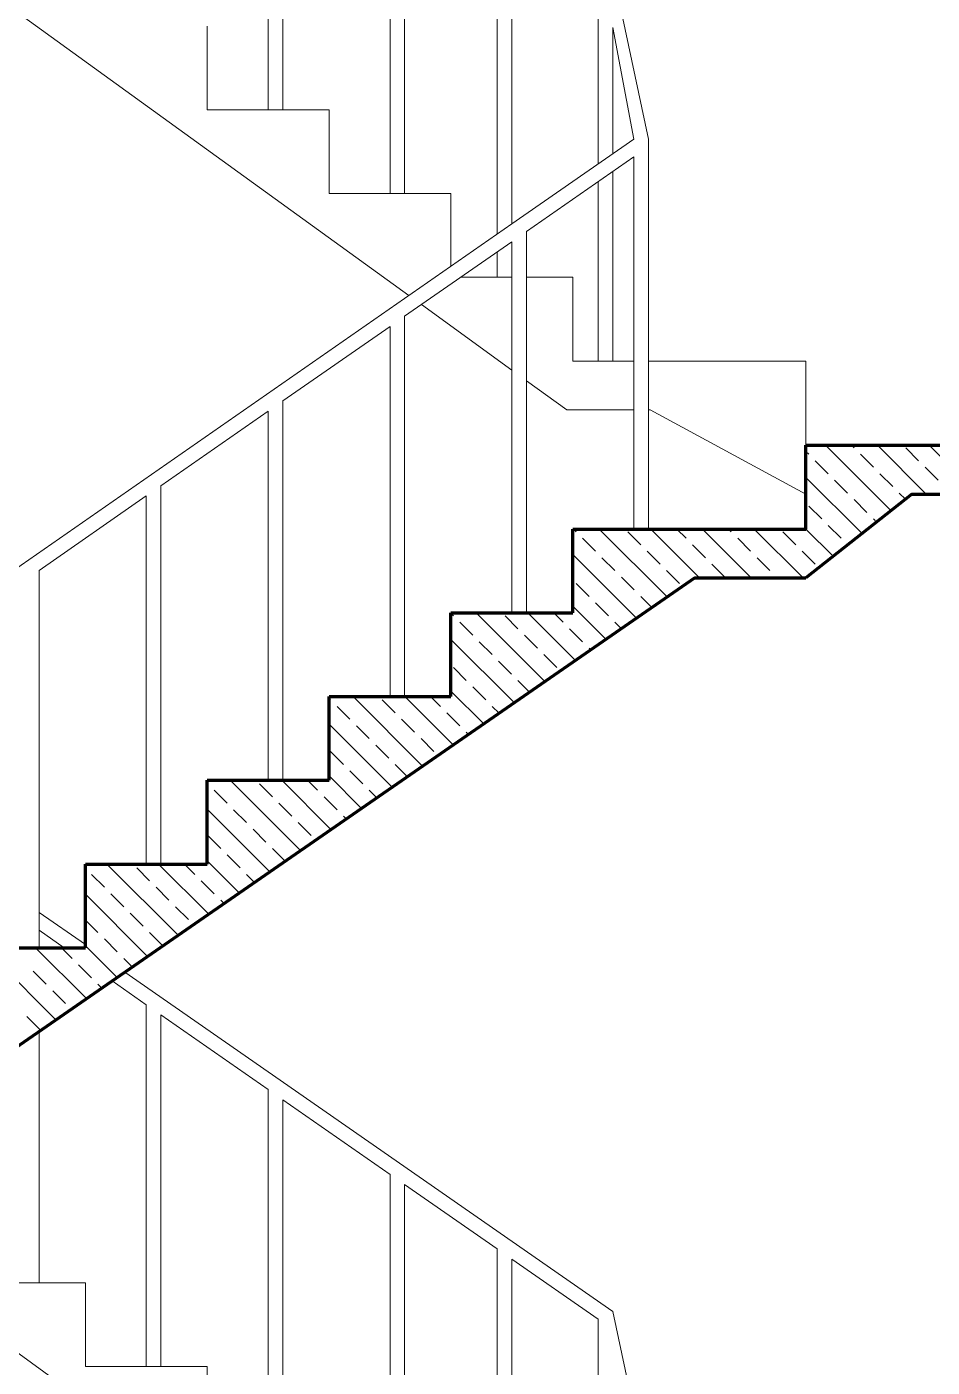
# Model space of a CAD drawing. Header units: millimetres. Extents: x 35860 to 71103, y -11298 to -8385.
# Drawn here: x 54975.1 to 55160.8, y -9965.1 to -9690.1 of the extents above; entities that cross this region are included whole.
import ezdxf

# ---------------------------------------------------------------- set-up
doc = ezdxf.new("R2010")
doc.units = ezdxf.units.MM
doc.header["$MEASUREMENT"] = 0
doc.layers.get('0').update_dxf_attribs({"lineweight": 15})
for name, color, linetype, lineweight in [('02', 2, 'Continuous', 20), ('07', 3, 'Continuous', 70), ('Merd&Balkon', 40, 'Continuous', 20)]:
    doc.layers.add(name, color=color, linetype=linetype, lineweight=lineweight)

msp = doc.modelspace()

# ---------------------------------------------------------------- linework, layer by layer
for p, q in [((55152.34, -9789.37), (55138.95, -9775.98)), ((55144.77, -9776.5), (55144.25, -9775.98)), ((55159.56, -9785.98), (55149.56, -9775.98)), ((55170.16, -9785.98), (55160.16, -9775.98)), ((55135.49, -9777.82), (55134.91, -9777.25)), ((55148.74, -9780.47), (55146.09, -9777.82)), ((55158.03, -9779.15), (55155.37, -9776.5)), ((55139.46, -9781.8), (55136.81, -9779.15)), ((55162, -9783.13), (55159.35, -9780.47)), ((55146.42, -9794.06), (55134.91, -9782.55)), ((55143.44, -9785.78), (55140.79, -9783.13)), ((55152.72, -9784.45), (55150.07, -9781.8)), ((55147.42, -9789.75), (55144.77, -9787.1)), ((55155.3, -9787.03), (55154.05, -9785.78)), ((55138.14, -9791.08), (55135.49, -9788.43)), ((55142.12, -9795.06), (55139.46, -9792.41)), ((55149.38, -9791.71), (55148.74, -9791.08)), ((55087.76, -9793.73), (55087.19, -9793.16)), ((55091.73, -9797.71), (55089.08, -9795.06)), ((55106.41, -9807.09), (55092.49, -9793.16)), ((55101.02, -9796.38), (55098.36, -9793.73)), ((55113.1, -9803.16), (55103.1, -9793.16)), ((55110.3, -9795.06), (55108.4, -9793.16)), ((55123.7, -9803.16), (55113.7, -9793.16)), ((55119.58, -9793.73), (55119.01, -9793.16)), ((55123.55, -9797.71), (55120.9, -9795.06)), ((55134.31, -9803.16), (55124.31, -9793.16)), ((55132.84, -9796.38), (55130.18, -9793.73)), ((55140.5, -9798.74), (55134.91, -9793.16)), ((55104.99, -9800.36), (55102.34, -9797.71)), ((55114.27, -9799.04), (55111.62, -9796.38)), ((55136.81, -9800.36), (55134.16, -9797.71)), ((55143.46, -9796.4), (55143.44, -9796.38)), ((55100.15, -9811.42), (55087.08, -9798.36)), ((55095.71, -9801.69), (55093.06, -9799.04)), ((55118.25, -9803.01), (55115.6, -9800.36)), ((55127.53, -9801.69), (55124.88, -9799.04)), ((55099.69, -9805.66), (55097.04, -9803.01)), ((55108.97, -9804.34), (55106.32, -9801.69)), ((55129.01, -9803.16), (55128.86, -9803.01)), ((55090.41, -9806.99), (55087.76, -9804.34)), ((55093.88, -9815.76), (55087.08, -9808.97)), ((55094.39, -9810.97), (55091.73, -9808.32)), ((55103.28, -9809.25), (55101.02, -9806.99)), ((55062.57, -9810.97), (55062.08, -9810.49)), ((55081.34, -9824.44), (55067.24, -9810.34)), ((55075.82, -9813.62), (55073.17, -9810.97)), ((55087.61, -9820.1), (55077.85, -9810.34)), ((55085.11, -9812.29), (55083.15, -9810.34)), ((55066.54, -9814.94), (55063.89, -9812.29)), ((55089.08, -9816.27), (55086.43, -9813.62)), ((55097.01, -9813.59), (55095.71, -9812.29)), ((55075.07, -9828.77), (55062.08, -9815.79)), ((55070.52, -9818.92), (55067.87, -9816.27)), ((55079.8, -9817.6), (55077.15, -9814.94)), ((55074.5, -9822.9), (55071.85, -9820.25)), ((55083.78, -9821.57), (55081.13, -9818.92)), ((55090.74, -9817.93), (55090.41, -9817.6)), ((55065.22, -9824.23), (55062.57, -9821.57)), ((55069.2, -9828.2), (55066.54, -9825.55)), ((55078.2, -9826.61), (55075.82, -9824.23)), ((55037.38, -9828.2), (55037.08, -9827.91)), ((55056.26, -9841.79), (55042, -9827.52)), ((55050.63, -9830.85), (55047.98, -9828.2)), ((55062.53, -9837.45), (55052.6, -9827.52)), ((55059.91, -9829.53), (55057.91, -9827.52)), ((55068.8, -9833.11), (55062.08, -9826.4)), ((55041.35, -9832.18), (55038.7, -9829.53)), ((55063.89, -9833.51), (55061.24, -9830.85)), ((55071.94, -9830.94), (55070.52, -9829.53)), ((55050, -9846.13), (55037.08, -9833.22)), ((55045.33, -9836.16), (55042.68, -9833.51)), ((55054.61, -9834.83), (55051.96, -9832.18)), ((55058.59, -9838.81), (55055.94, -9836.16)), ((55065.67, -9835.28), (55065.22, -9834.83)), ((55040.03, -9841.46), (55037.38, -9838.81)), ((55049.31, -9840.14), (55046.66, -9837.48)), ((55053.13, -9843.96), (55050.63, -9841.46)), ((55031.19, -9859.14), (55016.75, -9844.7)), ((55037.46, -9854.8), (55027.36, -9844.7)), ((55034.72, -9846.76), (55032.66, -9844.7)), ((55043.73, -9850.46), (55037.08, -9843.82)), ((55044, -9845.44), (55041.35, -9842.79)), ((55012.18, -9845.44), (55012.08, -9845.34)), ((55016.16, -9849.42), (55013.51, -9846.76)), ((55025.44, -9848.09), (55022.79, -9845.44)), ((55046.86, -9848.3), (55045.33, -9846.76)), ((55029.42, -9852.07), (55026.77, -9849.42)), ((55038.7, -9850.74), (55036.05, -9848.09)), ((55024.92, -9863.48), (55012.08, -9850.64)), ((55020.14, -9853.39), (55017.49, -9850.74)), ((55040.59, -9852.63), (55040.03, -9852.07)), ((55024.12, -9857.37), (55021.47, -9854.72)), ((55033.4, -9856.05), (55030.75, -9853.39)), ((55014.84, -9858.7), (55012.18, -9856.05)), ((55028.05, -9861.31), (55025.44, -9858.7)), ((55018.65, -9867.82), (55012.08, -9861.25)), ((55018.81, -9862.67), (55016.16, -9860.02)), ((54990.97, -9866.65), (54988.32, -9864)), ((55006.11, -9876.49), (54991.51, -9861.88)), ((55000.25, -9865.33), (54997.6, -9862.67)), ((55012.38, -9872.15), (55002.11, -9861.88)), ((55009.53, -9864), (55007.42, -9861.88)), ((55021.79, -9865.65), (55020.14, -9864)), ((55004.23, -9869.3), (55001.58, -9866.65)), ((55013.51, -9867.98), (55010.86, -9865.33)), ((54999.85, -9880.83), (54987.08, -9868.07)), ((54994.95, -9870.63), (54992.3, -9867.98)), ((55015.52, -9869.98), (55014.84, -9869.3)), ((54998.93, -9874.61), (54996.28, -9871.96)), ((55008.21, -9873.28), (55005.56, -9870.63)), ((54989.65, -9875.93), (54987.08, -9873.37)), ((54993.62, -9879.91), (54990.97, -9877.26)), ((55002.9, -9878.58), (55000.25, -9875.93)), ((54981.04, -9893.84), (54966.26, -9879.06)), ((54987.31, -9889.5), (54976.87, -9879.06)), ((54984.34, -9881.24), (54982.17, -9879.06)), ((54993.58, -9885.17), (54987.08, -9878.67)), ((54988.32, -9885.21), (54985.67, -9882.56)), ((54996.71, -9883), (54994.95, -9881.24)), ((54979.04, -9886.54), (54976.39, -9883.89)), ((54983.02, -9890.52), (54980.37, -9887.87)), ((54990.44, -9887.34), (54989.65, -9886.54)), ((54977.71, -9895.82), (54975.06, -9893.17))]:
    msp.add_line(p, q)
at = {"layer": '02'}
for p, q in [((55024.58, -9707.15), (55024.58, -9633.16)), ((55027.58, -9707.15), (55027.58, -9635.25)), ((55049.58, -9724.33), (55049.58, -9650.55)), ((55052.58, -9724.33), (55052.58, -9652.64)), ((55071.58, -9732.63), (55071.58, -9665.86)), ((55074.58, -9730.55), (55074.58, -9667.95)), ((55095.28, -9678.69), (55102.58, -9713.16)), ((55092.28, -9718.24), (55092.28, -9680.25)), ((55099.58, -9713.16), (55095.28, -9690.26)), ((55095.28, -9716.16), (55095.28, -9690.26)), ((55074.58, -9730.55), (55099.58, -9713.16)), ((55102.58, -9793.16), (55102.58, -9713.16)), ((55077.58, -9732.11), (55099.58, -9716.82)), ((55099.58, -9793.16), (55099.58, -9716.82)), ((55095.28, -9758.69), (55095.28, -9719.81)), ((55092.28, -9758.69), (55092.28, -9721.9)), ((54922.42, -9836.35), (55074.58, -9730.55)), ((55074.58, -9730.55), (55074.58, -9730.34)), ((55077.58, -9810.34), (55077.58, -9732.11)), ((55052.58, -9749.5), (55074.58, -9734.2)), ((55074.58, -9810.34), (55074.58, -9734.2)), ((55074.58, -9741.51), (55074.58, -9734.2)), ((55074.58, -9741.51), (55074.58, -9734.2)), ((55052.58, -9827.52), (55052.58, -9749.5)), ((55027.58, -9766.88), (55049.58, -9751.58)), ((55049.58, -9827.52), (55049.58, -9751.58)), ((55027.58, -9844.7), (55027.58, -9766.88)), ((55002.58, -9784.26), (55024.58, -9768.97)), ((55024.58, -9844.7), (55024.58, -9768.97)), ((55002.58, -9861.88), (55002.58, -9784.26)), ((54977.58, -9801.65), (54999.58, -9786.35)), ((54999.58, -9861.88), (54999.58, -9786.35)), ((54977.58, -9879.06), (54977.58, -9801.65)), ((54987.08, -9878.41), (54977.58, -9871.8)), ((54982.76, -9879.06), (54977.58, -9875.46)), ((54977.58, -9879.06), (54977.58, -9875.46)), ((54999.58, -9890.77), (54992.55, -9885.87)), ((55095.28, -9953.69), (54995.19, -9884.05)), ((54999.58, -9964.97), (54999.58, -9890.77)), ((55002.58, -9964.97), (55002.58, -9892.85)), ((55024.58, -9908.16), (55002.58, -9892.85)), ((54977.58, -9947.79), (54977.58, -9896.23)), ((55024.58, -9982.15), (55024.58, -9908.16)), ((55027.58, -9982.15), (55027.58, -9910.25)), ((55049.58, -9925.55), (55027.58, -9910.25)), ((55049.58, -9999.33), (55049.58, -9925.55)), ((55052.58, -9999.33), (55052.58, -9927.64)), ((55071.58, -9940.86), (55052.58, -9927.64)), ((55071.58, -10007.63), (55071.58, -9940.86)), ((55092.28, -9955.25), (55074.58, -9942.95)), ((55074.58, -10005.55), (55074.58, -9942.95)), ((55095.28, -9953.69), (55102.58, -9988.16)), ((55092.28, -9993.24), (55092.28, -9955.25))]:
    msp.add_line(p, q, dxfattribs=at)
at = {"layer": '07'}
for p, q in [((55134.91, -9793.16), (55134.91, -9775.98)), ((55134.91, -9775.98), (55202.08, -9775.98)), ((55156.62, -9785.98), (55134.91, -9803.16)), ((55156.62, -9785.98), (55182.08, -9785.98)), ((55087.08, -9810.34), (55087.08, -9793.16)), ((55087.08, -9793.16), (55112.08, -9793.16)), ((55112.08, -9793.16), (55134.91, -9793.16)), ((55112.08, -9803.16), (54938.29, -9923.42)), ((55112.08, -9803.16), (55134.91, -9803.16)), ((55062.08, -9827.52), (55062.08, -9810.34)), ((55062.08, -9810.34), (55087.08, -9810.34)), ((55037.08, -9844.7), (55037.08, -9827.52)), ((55037.08, -9827.52), (55062.08, -9827.52)), ((55012.08, -9861.88), (55012.08, -9844.7)), ((55012.08, -9844.7), (55037.08, -9844.7)), ((54987.08, -9879.06), (54987.08, -9861.88)), ((54987.08, -9861.88), (55012.08, -9861.88)), ((54962.08, -9879.06), (54987.08, -9879.06))]:
    msp.add_line(p, q, dxfattribs=at)
at = {"layer": 'Merd&Balkon'}
for p, q in [((55053.43, -9745.25), (54919.64, -9648.42)), ((55012.08, -9689.97), (55012.08, -9707.15)), ((55012.08, -9707.15), (55037.08, -9707.15)), ((55037.08, -9707.15), (55037.08, -9724.33)), ((55037.08, -9724.33), (55062.08, -9724.33)), ((55062.08, -9724.33), (55062.08, -9739.24)), ((55071.58, -9741.51), (55071.58, -9736.29)), ((55064.07, -9741.51), (55074.58, -9741.51)), ((55077.58, -9741.51), (55087.08, -9741.51)), ((55087.08, -9741.51), (55087.08, -9758.69)), ((55074.58, -9760.56), (55056.01, -9747.12)), ((55087.08, -9758.69), (55099.58, -9758.69)), ((55102.58, -9758.69), (55112.08, -9758.69)), ((55112.08, -9758.69), (55134.91, -9758.69)), ((55134.91, -9775.98), (55134.91, -9758.69)), ((55085.82, -9768.69), (55077.58, -9762.73)), ((55093.82, -9768.69), (55085.82, -9768.69)), ((55099.58, -9768.69), (55093.82, -9768.69)), ((55102.95, -9768.69), (55102.58, -9768.69)), ((55134.91, -9785.98), (55102.95, -9768.69)), ((55053.43, -10020.25), (54919.64, -9923.42)), ((54962.08, -9947.79), (54987.08, -9947.79)), ((54987.08, -9947.79), (54987.08, -9964.97)), ((54987.08, -9964.97), (55012.08, -9964.97)), ((55012.08, -9964.97), (55012.08, -9982.15))]:
    msp.add_line(p, q, dxfattribs=at)

doc.saveas('drawing.dxf')
